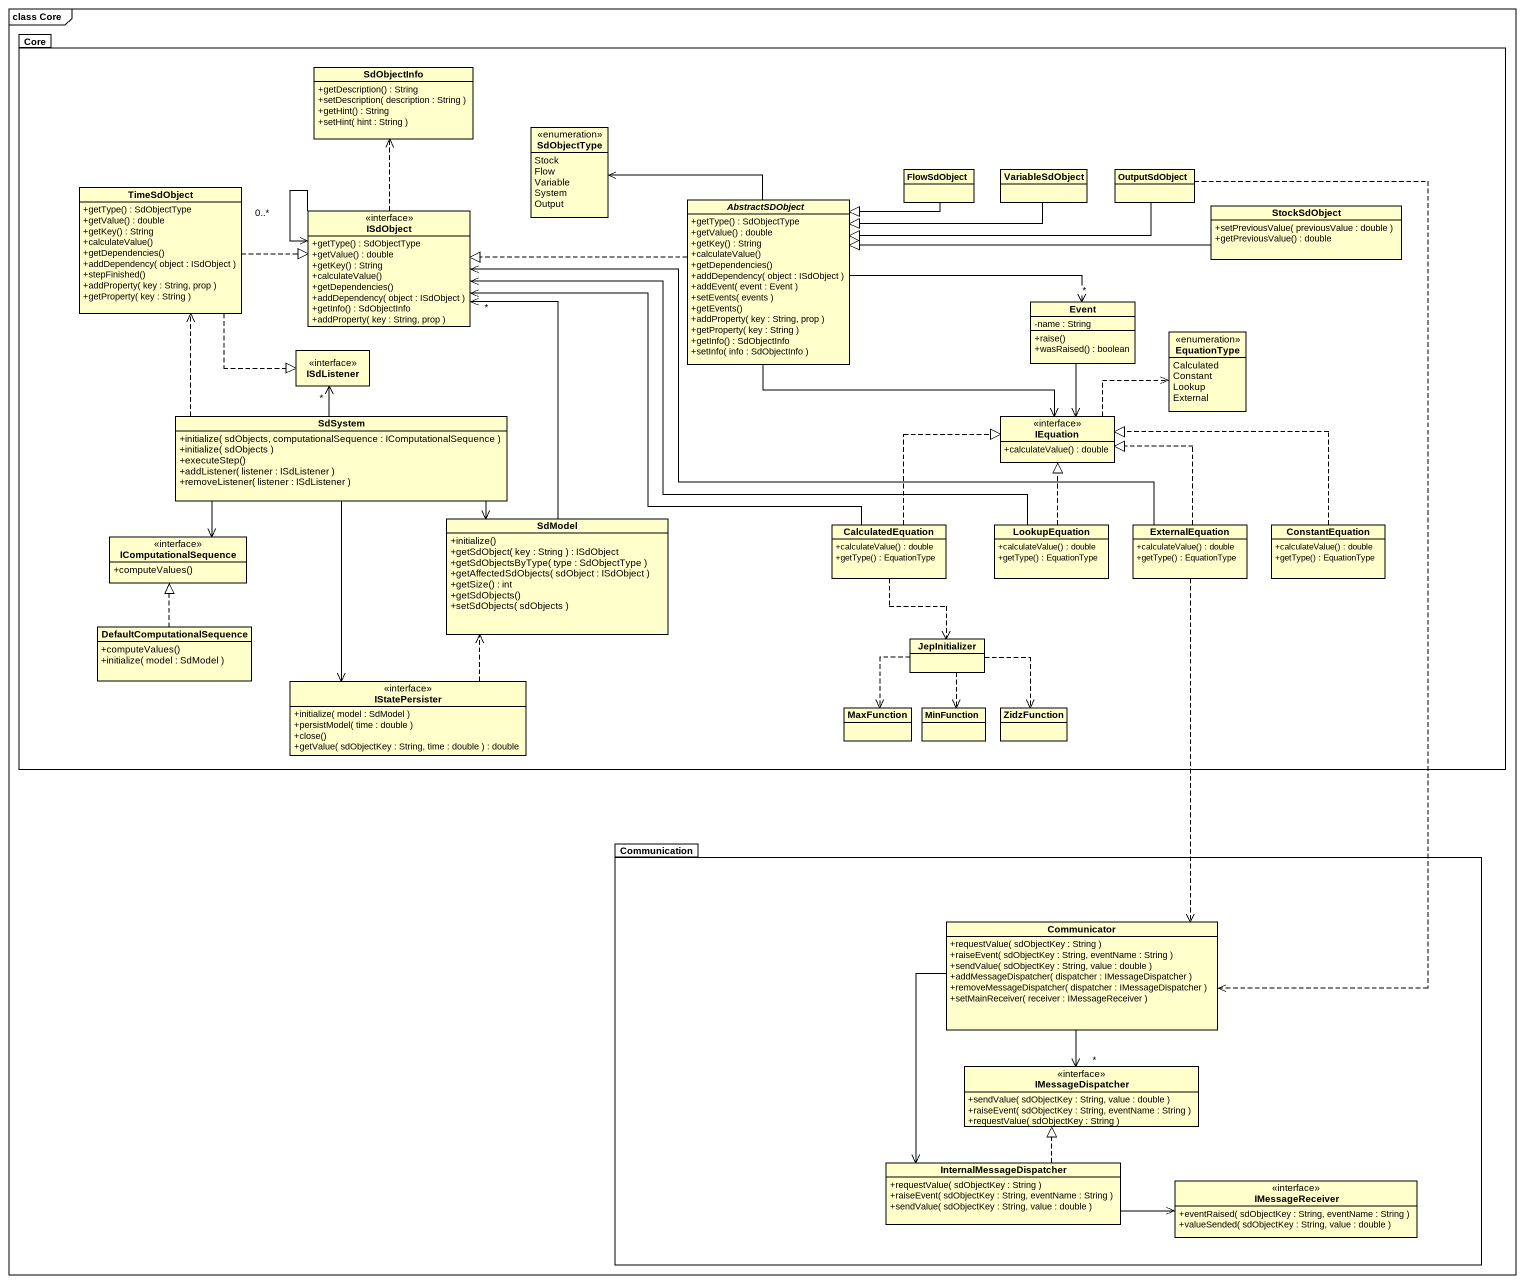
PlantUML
@startuml
mainframe class Core
hide circle
hide empty members
skinparam classAttributeIconSize 0
package Core {
  class SdObjectInfo {
    +getDescription() : String
    +setDescription( description : String )
    +getHint() : String
    +setHint( hint : String )
  }
  enum SdObjectType {
    Stock
    Flow
    Variable
    System
    Output
  }
  class TimeSdObject {
    +getType() : SdObjectType
    +getValue() : double
    +getKey() : String
    +calculateValue()
    +getDependencies()
    +addDependency( object : ISdObject )
    +stepFinished()
    +addProperty( key : String, prop )
    +getProperty( key : String )
  }
  abstract class AbstractSDObject {
    +getType() : SdObjectType
    +getValue() : double
    +getKey() : String
    +calculateValue()
    +getDependencies()
    +addDependency( object : ISdObject )
    +addEvent( event : Event )
    +setEvents( events )
    +getEvents()
    +addProperty( key : String, prop )
    +getProperty( key : String )
    +getInfo() : SdObjectInfo
    +setInfo( info : SdObjectInfo )
  }
  class FlowSdObject
  class VariableSdObject
  class OutputSdObject
  interface ISdObject {
    +getType() : SdObjectType
    +getValue() : double
    +getKey() : String
    +calculateValue()
    +getDependencies()
    +addDependency( object : ISdObject )
    +getInfo() : SdObjectInfo
    +addProperty( key : String, prop )
  }
  class StockSdObject {
    +setPreviousValue( previousValue : double )
    +getPreviousValue() : double
  }
  class Event {
    -name : String
    +raise()
    +wasRaised() : boolean
  }
  interface ISdListener
  enum EquationType {
    Calculated
    Constant
    Lookup
    External
  }
  class SdSystem {
    +initialize( sdObjects, computationalSequence : IComputationalSequence )
    +initialize( sdObjects )
    +executeStep()
    +addListener( listener : ISdListener )
    +removeListener( listener : ISdListener )
  }
  interface IEquation {
    +calculateValue() : double
  }
  interface IComputationalSequence {
    +computeValues()
  }
  class SdModel {
    +initialize()
    +getSdObject( key : String ) : ISdObject
    +getSdObjectsByType( type : SdObjectType )
    +getAffectedSdObjects( sdObject : ISdObject )
    +getSize() : int
    +getSdObjects()
    +setSdObjects( sdObjects )
  }
  class CalculatedEquation {
    +calculateValue() : double
    +getType() : EquationType
  }
  class LookupEquation {
    +calculateValue() : double
    +getType() : EquationType
  }
  class ExternalEquation {
    +calculateValue() : double
    +getType() : EquationType
  }
  class ConstantEquation {
    +calculateValue() : double
    +getType() : EquationType
  }
  class DefaultComputationalSequence {
    +computeValues()
    +initialize( model : SdModel )
  }
  class JepInitializer
  interface IStatePersister {
    +initialize( model : SdModel )
    +persistModel( time : double )
    +close()
    +getValue( sdObjectKey : String, time : double ) : double
  }
  class MaxFunction
  class MinFunction
  class ZidzFunction
}
package Communication {
  class Communicator {
    +requestValue( sdObjectKey : String )
    +raiseEvent( sdObjectKey : String, eventName : String )
    +sendValue( sdObjectKey : String, value : double )
    +addMessageDispatcher( dispatcher : IMessageDispatcher )
    +removeMessageDispatcher( dispatcher : IMessageDispatcher )
    +setMainReceiver( receiver : IMessageReceiver )
  }
  interface IMessageDispatcher {
    +sendValue( sdObjectKey : String, value : double )
    +raiseEvent( sdObjectKey : String, eventName : String )
    +requestValue( sdObjectKey : String )
  }
  class InternalMessageDispatcher {
    +requestValue( sdObjectKey : String )
    +raiseEvent( sdObjectKey : String, eventName : String )
    +sendValue( sdObjectKey : String, value : double )
  }
  interface IMessageReceiver {
    +eventRaised( sdObjectKey : String, eventName : String )
    +valueSended( sdObjectKey : String, value : double )
  }
}
TimeSdObject .right.|> ISdObject
TimeSdObject ..|> ISdListener
AbstractSDObject -left-> SdObjectType
AbstractSDObject .left.|> ISdObject
AbstractSDObject -right-> "*" Event
AbstractSDObject -right-> IEquation
FlowSdObject -left-|> AbstractSDObject
VariableSdObject -left-|> AbstractSDObject
OutputSdObject -left-|> AbstractSDObject
OutputSdObject ..> Communicator
ISdObject .up.> SdObjectInfo
ISdObject --> "0..*" ISdObject
StockSdObject -left-|> AbstractSDObject
Event --> IEquation
SdSystem .up.> TimeSdObject
SdSystem -up-> "*" ISdListener
SdSystem --> IComputationalSequence
SdSystem -right-> SdModel
SdSystem --> IStatePersister
IEquation .right.> EquationType
SdModel -up-> "*" ISdObject
CalculatedEquation -left-> ISdObject
CalculatedEquation .up.|> IEquation
CalculatedEquation ..> JepInitializer
LookupEquation -left-> ISdObject
LookupEquation .up.|> IEquation
ExternalEquation -left-> ISdObject
ExternalEquation .up.|> IEquation
ExternalEquation ..> Communicator
ConstantEquation .left.|> IEquation
DefaultComputationalSequence .up.|> IComputationalSequence
JepInitializer ..> MaxFunction
JepInitializer ..> MinFunction
JepInitializer ..> ZidzFunction
IStatePersister .up.> SdModel
Communicator --> "*" IMessageDispatcher
Communicator --> InternalMessageDispatcher
InternalMessageDispatcher .up.|> IMessageDispatcher
InternalMessageDispatcher -right-> IMessageReceiver
@enduml
